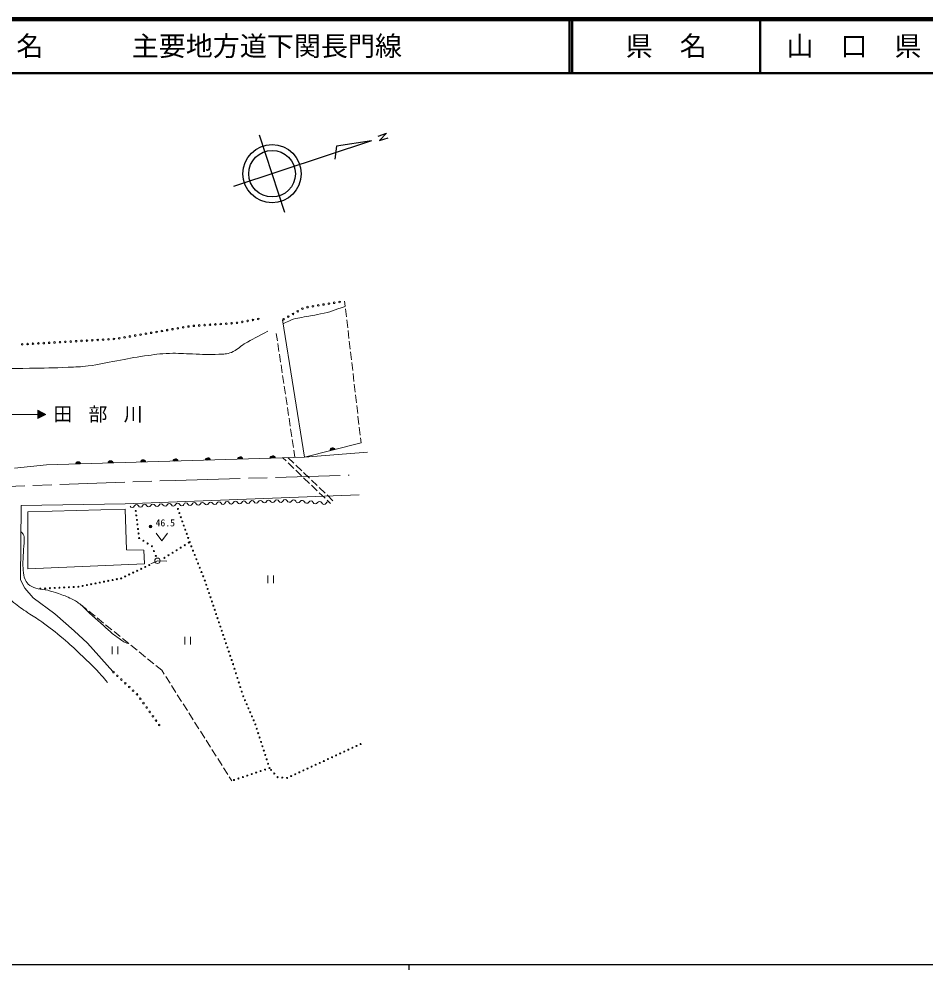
# Model space of a CAD drawing. Units: millimetres, scale not verified. Extents: x 40000 to 680000, y 20000 to 380000.
# Drawn here: x 195871 to 363711, y 204000 to 380000 of the extents above; entities that cross this region are included whole.
import ezdxf
from ezdxf.enums import TextEntityAlignment as Align

# ---------------------------------------------------------------- set-up
doc = ezdxf.new("R2010")
doc.units = ezdxf.units.MM
doc.header["$LTSCALE"] = 1000
doc.header["$PDMODE"] = 32
doc.header["$PDSIZE"] = 500
doc.linetypes.add('CHAIN', pattern=[18.5, 12, -1.5, 3.5, -1.5])
for name, color, linetype, lineweight in [('M-BMK', 2, 'CHAIN', 13), ('M-BMK-SRVR', 3, 'Continuous', 25), ('M-TTL', 2, 'Continuous', 140), ('M-TTL-BAND', 7, 'Continuous', 25), ('M-TTL-LINE', 7, 'Continuous', 50), ('M-WORK', 1, 'Continuous', 13)]:
    doc.layers.add(name, color=color, linetype=linetype, lineweight=lineweight)
doc.layers.add('M-TTL-TXT', color=7, linetype='Continuous')
doc.styles.add('ＭＳ ゴシック', font='')
doc.styles.get('ＭＳ ゴシック').set_extended_font_data('MS Gothic')

msp = doc.modelspace()

# ---------------------------------------------------------------- linework, layer by layer
at = {"layer": 'M-BMK'}
for p, q in [((184953, 293172), (224818, 294609)), ((224818, 294609), (256970, 295558))]:
    msp.add_line(p, q, dxfattribs=at)
at = {"layer": 'M-BMK-SRVR'}
for p, q in [((261124, 357444), (235545, 349009)), ((245069, 344209), (240345, 358533)), ((261124, 357444), (254648, 356443)), ((262308, 358329), (263887, 358850)), ((263887, 358850), (262574, 357508)), ((262574, 357508), (264156, 358039)), ((254648, 356443), (254299, 354059))]:
    msp.add_line(p, q, dxfattribs=at)
for radius in [5387, 4309]:
    msp.add_circle((242707, 351371), radius, dxfattribs=at)
at = {"layer": 'M-TTL'}
msp.add_line((680000, 380000), (40000, 380000), dxfattribs=at)
at = {"layer": 'M-TTL-BAND'}
for p, q in [((40000, 205000), (579000, 205000)), ((268000, 205000), (268000, 204000))]:
    msp.add_line(p, q, dxfattribs=at)
at = {"layer": 'M-TTL-LINE'}
for p, q in [((297750, 380000), (297750, 370000)), ((298250, 380000), (298250, 370000)), ((333000, 380000), (333000, 370000)), ((40000, 370000), (680000, 370000))]:
    msp.add_line(p, q, dxfattribs=at)
at = {"layer": 'M-WORK'}
for p, q in [((256243, 326841), (256133, 327792)), ((256473, 324854), (256301, 326344)), ((248671, 298932), (244660, 324338)), ((256703, 322867), (256531, 324357)), ((256933, 320880), (256760, 322371)), ((243486, 321788), (243684, 320469)), ((257162, 318894), (256990, 320384)), ((243758, 319975), (243981, 318492)), ((244056, 317997), (244279, 316514)), ((257392, 316907), (257220, 318397)), ((244353, 316019), (244576, 314536)), ((257622, 314920), (257450, 316410)), ((244651, 314042), (244874, 312558)), ((257852, 312933), (257679, 314424)), ((244948, 312064), (245171, 310581)), ((258081, 310947), (257909, 312437)), ((245245, 310086), (245468, 308603)), ((258311, 308960), (258139, 310450)), ((245543, 308108), (245766, 306625)), ((258541, 306973), (258369, 308463)), ((189329, 306830), (199329, 306830)), ((198829, 306830), (199329, 306830)), ((200829, 306830), (199329, 307580)), ((199329, 307580), (199329, 306080)), ((199329, 307530), (199429, 307530)), ((199329, 307480), (199529, 307480)), ((199329, 307430), (199629, 307430)), ((199329, 307380), (199729, 307380)), ((199329, 307330), (199829, 307330)), ((199329, 307280), (199929, 307280)), ((199329, 307230), (200029, 307230)), ((199329, 307180), (200129, 307180)), ((199329, 307130), (200229, 307130)), ((199329, 307080), (200329, 307080)), ((199329, 307030), (200429, 307030)), ((199329, 306980), (200529, 306980)), ((199329, 306930), (200629, 306930)), ((199329, 306880), (200729, 306880)), ((199329, 306080), (200829, 306830)), ((199329, 306830), (200829, 306830)), ((199329, 306780), (200729, 306780)), ((199329, 306730), (200629, 306730)), ((199329, 306680), (200529, 306680)), ((199329, 306630), (200429, 306630)), ((199329, 306580), (200329, 306580)), ((199329, 306530), (200229, 306530)), ((199329, 306480), (200129, 306480)), ((199329, 306430), (200029, 306430)), ((199329, 306380), (199929, 306380)), ((199329, 306330), (199829, 306330)), ((199329, 306280), (199729, 306280)), ((258771, 304986), (258598, 306476)), ((199329, 306230), (199629, 306230)), ((199329, 306180), (199529, 306180)), ((199329, 306130), (199429, 306130)), ((245840, 306131), (246063, 304647)), ((259000, 303000), (258828, 304490)), ((246137, 304153), (246361, 302670)), ((246435, 302175), (246658, 300692)), ((259168, 301552), (259058, 302503)), ((246732, 300197), (246931, 298879)), ((248671, 298932), (260351, 299811)), ((245287, 298215), (244666, 298810)), ((246741, 297790), (245647, 298840)), ((246731, 296830), (245648, 297868)), ((248185, 296406), (247102, 297444)), ((248174, 295446), (247092, 296484)), ((249629, 295022), (248546, 296060)), ((249618, 294062), (248535, 295100)), ((251072, 293638), (249990, 294676)), ((251062, 292678), (249979, 293716)), ((252506, 291294), (251423, 292332)), ((252516, 292254), (251433, 293292)), ((258830, 291935), (215522, 290254)), ((253487, 290353), (252866, 290948)), ((253972, 290858), (252877, 291908)), ((196270, 289974), (196134, 276201)), ((215522, 290254), (196270, 289974)), ((197486, 288822), (197472, 278232)), ((215504, 289284), (197486, 288822)), ((215743, 281771), (215504, 289284)), ((221263, 284815), (222313, 283415)), ((222313, 283415), (223363, 284815)), ((218994, 281691), (215743, 281771)), ((219074, 279160), (218994, 281691)), ((197472, 278232), (219074, 279160)), ((220285, 279192), (221495, 279734)), ((221495, 279734), (223213, 279657)), ((241914, 276985), (241914, 275585)), ((242964, 275585), (242964, 276985)), ((196134, 276201), (196956, 274687)), ((196956, 274687), (198475, 272849)), ((198475, 272849), (202471, 269892)), ((207337, 271589), (208399, 270728)), ((202471, 269892), (206094, 266748)), ((208788, 270413), (209953, 269469)), ((210342, 269154), (211507, 268210)), ((211896, 267895), (213061, 266951)), ((206094, 266748), (208518, 264484)), ((213450, 266636), (214615, 265692)), ((208518, 264484), (213207, 259262)), ((215004, 265377), (216169, 264433)), ((216558, 264118), (217723, 263174)), ((226539, 265656), (226539, 264256)), ((227589, 264256), (227589, 265656)), ((213112, 263858), (213112, 262458)), ((214162, 262458), (214162, 263858)), ((218112, 262859), (219277, 261915)), ((219666, 261600), (220831, 260656)), ((221220, 260341), (222282, 259481)), ((222282, 259481), (222744, 258753)), ((223011, 258330), (223814, 257064)), ((224082, 256641), (224885, 255374)), ((225153, 254952), (225955, 253685)), ((226223, 253263), (227026, 251996)), ((227294, 251573), (228097, 250306)), ((228364, 249884), (229167, 248617)), ((229435, 248195), (230238, 246928)), ((230506, 246505), (231309, 245238)), ((231576, 244816), (232379, 243549)), ((232647, 243127), (233450, 241860)), ((233718, 241438), (234521, 240171)), ((234788, 239748), (235250, 239020))]:
    msp.add_line(p, q, dxfattribs=at)
msp.add_lwpolyline([(259168, 301552), (248671, 298932), (200975, 297477), (195023, 296858)], dxfattribs=at)
for centre, radius in [((253211, 327320), 150), ((254199, 327480), 150), ((255186, 327639), 150), ((247447, 325909), 150), ((248318, 326401), 150), ((249263, 326682), 150), ((250250, 326842), 150), ((251237, 327001), 150), ((252224, 327161), 150), ((236204, 323768), 150), ((237187, 323950), 150), ((238171, 324131), 150), ((239154, 324313), 150), ((240137, 324494), 150), ((244834, 324436), 150), ((245705, 324927), 150), ((246576, 325418), 150), ((221318, 322087), 150), ((222304, 322255), 150), ((223290, 322422), 150), ((224276, 322590), 150), ((225262, 322757), 150), ((226248, 322925), 150), ((227233, 323092), 150), ((228224, 323220), 150), ((229222, 323286), 150), ((230220, 323352), 150), ((231217, 323418), 150), ((232215, 323483), 150), ((233213, 323549), 150), ((234211, 323615), 150), ((235209, 323681), 150), ((203445, 320195), 150), ((204443, 320253), 150), ((205441, 320312), 150), ((206439, 320370), 150), ((207438, 320429), 150), ((208436, 320487), 150), ((209434, 320546), 150), ((210433, 320604), 150), ((211431, 320663), 150), ((212429, 320721), 150), ((213427, 320780), 150), ((214417, 320915), 150), ((215403, 321083), 150), ((216389, 321250), 150), ((217375, 321417), 150), ((218361, 321585), 150), ((219346, 321752), 150), ((220332, 321920), 150), ((196457, 319785), 150), ((197455, 319843), 150), ((198453, 319902), 150), ((199451, 319960), 150), ((200450, 320019), 150), ((201448, 320077), 150), ((202446, 320136), 150), ((217475, 288966), 100), ((225271, 289320), 100), ((225544, 288554), 100), ((217579, 288130), 100), ((217684, 287293), 100), ((225817, 287788), 100), ((226089, 287021), 100), ((217788, 286457), 100), ((217893, 285621), 100), ((220225, 286093), 150), ((220225, 286093), 120), ((220225, 286093), 90), ((220225, 286093), 60), ((220225, 286093), 30), ((220225, 286093), 20), ((226362, 286255), 100), ((226635, 285489), 100), ((217997, 284785), 100), ((218102, 283949), 100), ((218888, 283443), 100), ((226907, 284722), 100), ((227180, 283956), 100), ((219674, 282937), 100), ((220459, 282430), 100), ((220827, 281535), 100), ((225039, 281689), 100), ((225791, 282156), 100), ((226543, 282624), 100), ((227295, 283092), 100), ((227453, 283190), 100), ((227765, 282398), 100), ((228076, 281607), 100), ((221495, 279734), 500), ((221195, 280640), 100), ((222782, 280285), 100), ((223534, 280753), 100), ((224286, 281221), 100), ((228388, 280815), 100), ((228700, 280024), 100), ((218484, 278242), 100), ((219227, 278594), 100), ((219970, 278945), 100), ((229012, 279232), 100), ((229324, 278441), 100), ((213976, 276328), 100), ((214767, 276484), 100), ((215511, 276835), 100), ((216254, 277187), 100), ((216997, 277539), 100), ((217741, 277890), 100), ((229636, 277650), 100), ((229948, 276858), 100), ((199835, 274581), 100), ((200713, 274624), 100), ((201590, 274667), 100), ((202468, 274710), 100), ((203345, 274753), 100), ((204223, 274796), 100), ((205100, 274839), 100), ((205978, 274882), 100), ((206855, 274925), 100), ((207646, 275081), 100), ((208438, 275237), 100), ((209229, 275393), 100), ((210020, 275549), 100), ((210811, 275705), 100), ((211603, 275860), 100), ((212394, 276016), 100), ((213185, 276172), 100), ((230260, 276067), 100), ((230521, 275293), 100), ((230781, 274520), 100), ((231042, 273747), 100), ((231303, 272974), 100), ((231564, 272200), 100), ((231824, 271427), 100), ((232085, 270654), 100), ((232346, 269881), 100), ((232607, 269107), 100), ((232867, 268334), 100), ((233128, 267561), 100), ((233389, 266788), 100), ((233650, 266014), 100), ((233910, 265241), 100), ((234171, 264468), 100), ((234432, 263695), 100), ((234693, 262921), 100), ((234953, 262148), 100), ((235214, 261375), 100), ((235475, 260602), 100), ((213353, 259125), 150), ((235745, 259754), 100), ((236014, 258906), 100), ((214080, 258439), 150), ((214808, 257753), 150), ((215535, 257066), 150), ((236284, 258058), 100), ((236554, 257211), 100), ((216263, 256380), 150), ((216990, 255694), 150), ((236823, 256363), 100), ((237093, 255515), 100), ((217717, 255008), 150), ((218314, 254207), 150), ((218896, 253394), 150), ((237363, 254667), 100), ((237684, 253922), 100), ((219479, 252581), 150), ((220061, 251769), 150), ((238005, 253178), 100), ((238326, 252433), 100), ((238647, 251688), 100), ((220644, 250956), 150), ((221227, 250143), 150), ((238969, 250943), 100), ((239290, 250198), 100), ((221809, 249330), 150), ((239611, 249453), 100), ((239872, 248643), 100), ((240132, 247834), 100), ((240393, 247025), 100), ((240654, 246216), 100), ((240915, 245407), 100), ((241175, 244597), 100), ((256815, 244773), 100), ((257571, 245122), 100), ((258327, 245472), 100), ((259083, 245821), 100), ((241436, 243788), 100), ((241697, 242979), 100), ((253035, 243026), 100), ((253791, 243376), 100), ((254547, 243725), 100), ((255303, 244074), 100), ((256059, 244424), 100), ((241398, 241085), 100), ((241957, 242170), 100), ((242218, 241360), 100), ((242518, 241027), 100), ((249255, 241279), 100), ((250011, 241629), 100), ((250767, 241978), 100), ((251523, 242327), 100), ((252279, 242677), 100), ((236479, 239433), 100), ((237299, 239709), 100), ((238119, 239984), 100), ((238939, 240259), 100), ((239759, 240535), 100), ((240579, 240810), 100), ((243117, 240359), 100), ((243717, 239692), 100), ((244596, 239612), 100), ((245475, 239532), 100), ((246231, 239882), 100), ((246987, 240231), 100), ((247743, 240580), 100), ((248499, 240930), 100), ((235660, 239158), 100)]:
    msp.add_circle(centre, radius, dxfattribs=at)
for centre, radius, start, end in [((253947, 300133), 512, 26.69381, 181.33305), ((253947, 300133), 410, 29.93911, 178.08775), ((253947, 300133), 308, 35.47356, 172.5533), ((253947, 300133), 205, 47.29682, 160.73004), ((206835, 297543), 512, 14.42796, 169.06719), ((206835, 297543), 410, 17.67325, 165.82189), ((206835, 297543), 308, 23.2077, 160.28745), ((206835, 297543), 205, 35.03096, 148.46418), ((212832, 297726), 512, 14.42796, 169.06719), ((212832, 297726), 410, 17.67325, 165.82189), ((212832, 297726), 308, 23.2077, 160.28745), ((212832, 297726), 205, 35.03096, 148.46418), ((218829, 297909), 512, 14.42796, 169.06719), ((218829, 297909), 410, 17.67325, 165.82189), ((218829, 297909), 308, 23.2077, 160.28745), ((218829, 297909), 205, 35.03096, 148.46418), ((224826, 298092), 512, 14.42796, 169.06719), ((224826, 298092), 410, 17.67325, 165.82189), ((224826, 298092), 308, 23.2077, 160.28745), ((224826, 298092), 205, 35.03096, 148.46418), ((230824, 298275), 512, 14.42796, 169.06719), ((230824, 298275), 410, 17.67325, 165.82189), ((230824, 298275), 308, 23.2077, 160.28745), ((230824, 298275), 205, 35.03096, 148.46418), ((236821, 298458), 512, 14.42796, 169.06719), ((236821, 298458), 410, 17.67325, 165.82189), ((236821, 298458), 308, 23.2077, 160.28745), ((236821, 298458), 205, 35.03096, 148.46418), ((242818, 298641), 512, 14.42796, 169.06719), ((242818, 298641), 410, 17.67325, 165.82189), ((242818, 298641), 308, 23.2077, 160.28745), ((242818, 298641), 205, 35.03096, 148.46418), ((226761, 290025), 418, 25.64028, 158.2707), ((228291, 290077), 418, 25.64028, 158.2707), ((229821, 290129), 418, 25.64028, 158.2707), ((231351, 290181), 418, 25.64028, 158.2707), ((232880, 290234), 418, 25.64028, 158.2707), ((233634, 290595), 418, 205.64028, 338.2707), ((234410, 290286), 418, 25.64028, 158.2707), ((235164, 290648), 418, 205.64028, 338.2707), ((235940, 290338), 418, 25.64028, 158.2707), ((236693, 290700), 418, 205.64028, 338.2707), ((237470, 290390), 418, 25.64028, 158.2707), ((238223, 290752), 418, 205.64028, 338.2707), ((238999, 290443), 418, 25.64028, 158.2707), ((239753, 290804), 418, 205.64028, 338.2707), ((240529, 290495), 418, 25.64028, 158.2707), ((241283, 290856), 418, 205.64028, 338.2707), ((242059, 290547), 418, 25.64028, 158.2707), ((242812, 290909), 418, 205.64028, 338.2707), ((243589, 290599), 418, 25.64028, 158.2707), ((244342, 290961), 418, 205.64028, 338.2707), ((245118, 290651), 418, 25.64028, 158.2707), ((245906, 291003), 446, 202.59804, 330.5347), ((246682, 290565), 446, 22.59804, 150.5347), ((247505, 290908), 446, 202.59804, 330.5347), ((248281, 290469), 446, 22.59804, 150.5347), ((249103, 290812), 446, 202.59804, 330.5347), ((249879, 290373), 446, 22.59804, 150.5347), ((250702, 290716), 446, 202.59804, 330.5347), ((251478, 290277), 446, 22.59804, 150.5347), ((252300, 290620), 446, 202.59804, 330.5347), ((253076, 290182), 446, 22.59804, 150.5347), ((216807, 290021), 418, 205.64028, 338.2707), ((217583, 289711), 418, 25.64028, 158.2707), ((218336, 290073), 418, 205.64028, 338.2707), ((219113, 289764), 418, 25.64028, 158.2707), ((219866, 290125), 418, 205.64028, 338.2707), ((220643, 289816), 418, 25.64028, 158.2707), ((221396, 290177), 418, 205.64028, 338.2707), ((222172, 289868), 418, 25.64028, 158.2707), ((222926, 290230), 418, 205.64028, 338.2707), ((223702, 289920), 418, 25.64028, 158.2707), ((224455, 290282), 418, 205.64028, 338.2707), ((225232, 289972), 418, 25.64028, 158.2707), ((225985, 290334), 418, 205.64028, 338.2707), ((227515, 290386), 418, 205.64028, 338.2707), ((229045, 290439), 418, 205.64028, 338.2707), ((230574, 290491), 418, 205.64028, 338.2707), ((232104, 290543), 418, 205.64028, 338.2707)]:
    msp.add_arc(centre, radius, start, end, dxfattribs=at)
for points, knots in [([(244776, 323601), (245393, 323945), (245616, 324032), (246176, 324259), (247422, 324763), (248218, 324738), (249532, 325018), (250371, 325197), (250852, 325237), (251690, 325418), (253509, 325810), (254127, 326076), (256247, 326808)], [0, 0, 0, 0, 1, 1, 1, 2, 2, 2, 3, 3, 3, 4, 4, 4, 4]), ([(142064, 311411), (144285, 311563), (144887, 311605), (146699, 311651), (148478, 311696), (149475, 311681), (151255, 311651), (153535, 311613), (154810, 311345), (157089, 311438), (158823, 311509), (159786, 311679), (161511, 311864), (163834, 312113), (165157, 312119), (167452, 312557), (169825, 313010), (171084, 313571), (173446, 314075), (174537, 314308), (175147, 314471), (176257, 314582), (177065, 314662), (177523, 314618), (178335, 314635), (179802, 314665), (180626, 314619), (182091, 314688), (183687, 314764), (184574, 314911), (186167, 315035), (187301, 315122), (187936, 315171), (189071, 315221), (192471, 315370), (194380, 315281), (197783, 315354), (200585, 315414), (202156, 315417), (204956, 315547), (206409, 315615), (207230, 315595), (208672, 315787), (210748, 316063), (211885, 316379), (213947, 316746), (215959, 317105), (217077, 317367), (219102, 317645), (220898, 317893), (221906, 318056), (223717, 318125), (225379, 318188), (226311, 318036), (227973, 318005), (229870, 317970), (230938, 317796), (232829, 317945), (233750, 318018), (234305, 317970), (235166, 318305), (236207, 318710), (236612, 319279), (237564, 319863), (239216, 320876), (239833, 321149), (241940, 322201)], [0, 0, 0, 0, 1, 1, 1, 2, 2, 2, 3, 3, 3, 4, 4, 4, 5, 5, 5, 6, 6, 6, 7, 7, 7, 8, 8, 8, 9, 9, 9, 10, 10, 10, 11, 11, 11, 12, 12, 12, 13, 13, 13, 14, 14, 14, 15, 15, 15, 16, 16, 16, 17, 17, 17, 18, 18, 18, 19, 19, 19, 20, 20, 20, 21, 21, 21, 22, 22, 22, 22]), ([(196222, 285116), (196416, 284953), (196490, 284861), (196614, 284663), (196831, 284314), (196811, 284043), (196827, 283633), (196866, 282679), (196713, 282147), (196679, 281194), (196635, 279935), (196533, 279223), (196653, 277970), (196718, 277283), (196719, 276869), (196999, 276238), (197218, 275745), (197439, 275487), (197878, 275173), (198398, 274800), (198783, 274739), (199397, 274560), (200075, 274362), (200494, 274430), (201182, 274267), (201963, 274082), (202395, 273948), (203153, 273681), (204130, 273337), (204678, 273132), (205604, 272668), (206317, 272312), (206709, 272080), (207337, 271589), (208068, 271017), (208350, 270554), (209032, 269924), (209841, 269178), (210342, 268812), (211163, 268077), (211853, 267460), (212198, 267068), (212903, 266467), (213560, 265907), (213973, 265648), (214679, 265153), (214992, 264934), (215146, 264769), (215496, 264620), (215759, 264508), (215876, 264476), (216197, 264411)], [0, 0, 0, 0, 1, 1, 1, 2, 2, 2, 3, 3, 3, 4, 4, 4, 5, 5, 5, 6, 6, 6, 7, 7, 7, 8, 8, 8, 9, 9, 9, 10, 10, 10, 11, 11, 11, 12, 12, 12, 13, 13, 13, 14, 14, 14, 15, 15, 15, 16, 16, 16, 17, 17, 17, 17]), ([(191840, 275326), (192350, 274626), (192512, 274423), (192984, 273879), (193655, 273106), (194072, 272705), (194849, 272041), (195824, 271207), (196457, 270849), (197513, 270122), (198503, 269442), (199094, 269115), (200071, 268417), (201665, 267279), (202534, 266606), (204040, 265354), (205332, 264280), (205987, 263600), (207211, 262450), (208449, 261286), (209177, 260664), (210328, 259413), (211091, 258582), (211349, 258290), (212219, 257228)], [0, 0, 0, 0, 1, 1, 1, 2, 2, 2, 3, 3, 3, 4, 4, 4, 5, 5, 5, 6, 6, 6, 7, 7, 7, 8, 8, 8, 8])]:
    msp.add_open_spline(points, degree=3, knots=knots, dxfattribs=at)
msp.add_point((220225, 286093), dxfattribs=at)

# ---------------------------------------------------------------- texts
at = {"layer": 'M-TTL-TXT', "style": 'ＭＳ ゴシック'}
for s, p in [('路 線 名', (180380, 375000)), ('主要地方道下関長門線', (216734, 375000))]:
    msp.add_text(s, height=3666, dxfattribs=at).set_placement(p, align=Align.MIDDLE_LEFT)
for s, p in [('県\u3000名', (315625, 375000)), ('山\u3000口\u3000県', (350375, 375000))]:
    msp.add_text(s, height=3666, dxfattribs=at).set_placement(p, align=Align.MIDDLE_CENTER)
at = {"layer": 'M-WORK', "style": 'ＭＳ ゴシック'}
msp.add_text('46.5', height=1320, dxfattribs=at).set_placement((222934, 286756), align=Align.MIDDLE_CENTER)
at = {"layer": 'M-WORK', "insert": (211987, 306729), "char_height": 2566, "attachment_point": 5, "style": 'ＭＳ ゴシック'}
msp.add_mtext('\\T1.86;田部川', dxfattribs=at)

doc.saveas('drawing.dxf')
